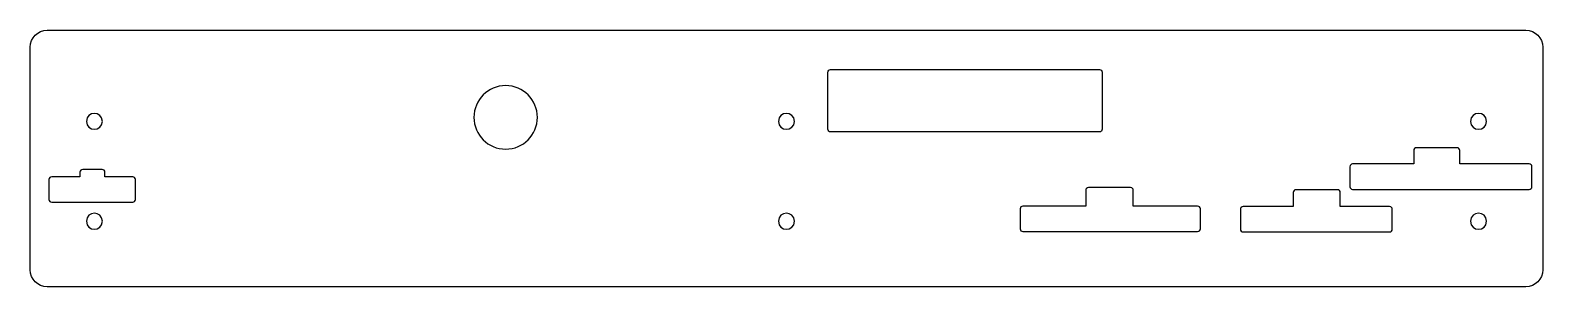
# Model space of a CAD drawing. Extents: x 7 to 291, y 43 to 91.
import ezdxf

# ---------------------------------------------------------------- set-up
doc = ezdxf.new("R2010")
doc.units = 0
doc.layers.add('Layer_1', color=7, linetype='CONTINUOUS')

msp = doc.modelspace()

# ---------------------------------------------------------------- linework, layer by layer
at = {"layer": 'Layer_1', "color": 1}
for p, q in [((10.011788, 91.477572), (288.141788, 91.477572)), ((10.011788, 91.477572), (10.011788, 91.477572)), ((6.836788, 46.392572), (6.836788, 88.302572)), ((291.316788, 88.302572), (291.316788, 46.392572)), ((156.875133, 72.861396), (156.875133, 83.582685)), ((157.383133, 84.090685), (207.945081, 84.090685)), ((157.383133, 84.090685), (157.383133, 84.090685)), ((208.453081, 83.582685), (208.453081, 72.861396)), ((207.945081, 72.353396), (157.383133, 72.353396)), ((267.048214, 68.87291), (267.048214, 66.314168)), ((275.202896, 69.38058), (267.556437, 69.38058)), ((267.556437, 69.38058), (267.556437, 69.38058)), ((275.711116, 66.314168), (275.711116, 68.87291)), ((255.042196, 65.805947), (255.042196, 65.045271)), ((267.048214, 66.314168), (255.550416, 66.314168)), ((288.773263, 66.314168), (275.711116, 66.314168)), ((289.281489, 65.045271), (289.281489, 65.805947)), ((10.361591, 63.393278), (10.361591, 62.632601)), ((10.361591, 62.632601), (10.361591, 60.394116)), ((16.193451, 63.900947), (10.869814, 63.900947)), ((16.193451, 64.771315), (16.193451, 63.900947)), ((20.383788, 65.279538), (16.701671, 65.279538)), ((16.701671, 65.279538), (16.701671, 65.279538)), ((20.892008, 63.900947), (20.892008, 64.771315)), ((26.109811, 63.900947), (20.892008, 63.900947)), ((26.617481, 62.632601), (26.617481, 63.393278)), ((26.617481, 60.394116), (26.617481, 62.632601)), ((255.042196, 65.045271), (255.042196, 62.807336)), ((255.042196, 62.807336), (255.042196, 62.04666)), ((289.281489, 62.807336), (289.281489, 65.045271)), ((289.281489, 62.04666), (289.281489, 62.807336)), ((10.361591, 60.394116), (10.361591, 59.63399)), ((26.617481, 59.63399), (26.617481, 60.394116)), ((205.361715, 61.352128), (205.361715, 58.380526)), ((213.802474, 61.860348), (205.869935, 61.860348)), ((205.869935, 61.860348), (205.869935, 61.860348)), ((214.310143, 58.380526), (214.310143, 61.352128)), ((244.391615, 60.971238), (244.391615, 58.307766)), ((252.737013, 61.479458), (244.899835, 61.479458)), ((244.899835, 61.479458), (244.899835, 61.479458)), ((253.244683, 58.307766), (253.244683, 60.971238)), ((255.550416, 61.53899), (288.773263, 61.53899)), ((10.869814, 59.12577), (26.109811, 59.12577)), ((193.033783, 57.872305), (193.033783, 57.112179)), ((193.033783, 57.112179), (193.033783, 54.873694)), ((205.361715, 58.380526), (193.542006, 58.380526)), ((226.409318, 58.380526), (214.310143, 58.380526)), ((226.917538, 57.112179), (226.917538, 57.872305)), ((226.917538, 54.873694), (226.917538, 57.112179)), ((234.450447, 57.800096), (234.450447, 57.03942)), ((234.450447, 57.03942), (234.450447, 54.800935)), ((244.391615, 58.307766), (234.958667, 58.307766)), ((262.517777, 58.307766), (253.244683, 58.307766)), ((263.025447, 57.03942), (263.025447, 57.800096)), ((263.025447, 54.800935), (263.025447, 57.03942)), ((193.033783, 54.873694), (193.033783, 54.113568)), ((226.917538, 54.113568), (226.917538, 54.873694)), ((234.450447, 54.800935), (234.450447, 54.040809)), ((263.025447, 54.040809), (263.025447, 54.800935)), ((193.542006, 53.605348), (226.409318, 53.605348)), ((234.958667, 53.532588), (262.517777, 53.532588)), ((288.141788, 43.217572), (10.011788, 43.217572))]:
    msp.add_line(p, q, dxfattribs=at)
for points in [[(6.836788, 88.302572), (6.836788, 90.061522), (8.252838, 91.477572), (10.011788, 91.477572)], [(288.141788, 91.477572), (289.900738, 91.477572), (291.316788, 90.061522), (291.316788, 88.302572)], [(156.875133, 83.582685), (156.875133, 83.864117), (157.101701, 84.090685), (157.383133, 84.090685)], [(207.945081, 84.090685), (208.226513, 84.090685), (208.453081, 83.864117), (208.453081, 83.582685)], [(157.383133, 72.353396), (157.101701, 72.353396), (156.875133, 72.579964), (156.875133, 72.861396)], [(208.453081, 72.861396), (208.453081, 72.579964), (208.226513, 72.353396), (207.945081, 72.353396)], [(267.556437, 69.38058), (267.275005, 69.38058), (267.048214, 69.154342), (267.048214, 68.87291)], [(275.711116, 68.87291), (275.711116, 69.154342), (275.484328, 69.38058), (275.202896, 69.38058)], [(255.550416, 66.314168), (255.268984, 66.314168), (255.042196, 66.087379), (255.042196, 65.805947)], [(289.281489, 65.805947), (289.281489, 66.087379), (289.054695, 66.314168), (288.773263, 66.314168)], [(10.869814, 63.900947), (10.588382, 63.900947), (10.361591, 63.67471), (10.361591, 63.393278)], [(16.701671, 65.279538), (16.420239, 65.279538), (16.193451, 65.052753), (16.193451, 64.771315)], [(20.892008, 64.771315), (20.892008, 65.05275), (20.66522, 65.279538), (20.383788, 65.279538)], [(26.617481, 63.393278), (26.617481, 63.67471), (26.391246, 63.900947), (26.109811, 63.900947)], [(205.869935, 61.860348), (205.588503, 61.860348), (205.361715, 61.63356), (205.361715, 61.352128)], [(214.310143, 61.352128), (214.310143, 61.63356), (214.083906, 61.860348), (213.802474, 61.860348)], [(244.899835, 61.479458), (244.618403, 61.479458), (244.391615, 61.25267), (244.391615, 60.971238)], [(253.244683, 60.971238), (253.244683, 61.25267), (253.018445, 61.479458), (252.737013, 61.479458)], [(255.042196, 62.04666), (255.042196, 61.765228), (255.268984, 61.53899), (255.550416, 61.53899)], [(288.773263, 61.53899), (289.054695, 61.53899), (289.281489, 61.765228), (289.281489, 62.04666)], [(10.361591, 59.63399), (10.361591, 59.352558), (10.588382, 59.12577), (10.869814, 59.12577)], [(26.109811, 59.12577), (26.391246, 59.12577), (26.617481, 59.352558), (26.617481, 59.63399)], [(193.542006, 58.380526), (193.260574, 58.380526), (193.033783, 58.153737), (193.033783, 57.872305)], [(226.917538, 57.872305), (226.917538, 58.153737), (226.69075, 58.380526), (226.409318, 58.380526)], [(234.958667, 58.307766), (234.677235, 58.307766), (234.450447, 58.081528), (234.450447, 57.800096)], [(263.025447, 57.800096), (263.025447, 58.081528), (262.799209, 58.307766), (262.517777, 58.307766)], [(193.033783, 54.113568), (193.033783, 53.832136), (193.260574, 53.605348), (193.542006, 53.605348)], [(226.409318, 53.605348), (226.69075, 53.605348), (226.917538, 53.832136), (226.917538, 54.113568)], [(234.450447, 54.040809), (234.450447, 53.759377), (234.677235, 53.532588), (234.958667, 53.532588)], [(262.517777, 53.532588), (262.799209, 53.532588), (263.025447, 53.759377), (263.025447, 54.040809)], [(10.011788, 43.217572), (8.252838, 43.217572), (6.836788, 44.633622), (6.836788, 46.392572)], [(291.316788, 46.392572), (291.316788, 44.633622), (289.900738, 43.217572), (288.141788, 43.217572)]]:
    msp.add_open_spline(points, degree=3, dxfattribs=at)
at = {"layer": 'Layer_1', "color": 7}
for points in [[(96.257955, 81.051394), (92.960321, 81.051394), (90.288294, 78.379368), (90.288294, 75.083106)], [(102.226241, 75.083106), (102.226241, 78.379368), (99.55424, 81.051394), (96.257955, 81.051394)], [(20.396533, 74.337333), (20.396533, 76.33591), (17.398667, 76.33591), (17.398667, 74.337333)], [(17.398667, 74.337333), (17.398667, 72.338757), (20.396533, 72.338757), (20.396533, 74.337333)], [(90.288294, 75.083106), (90.288294, 71.785449), (92.960321, 69.113448), (96.257955, 69.113448)], [(96.257955, 69.113448), (99.55424, 69.113448), (102.226241, 71.785449), (102.226241, 75.083106)], [(150.554851, 74.337333), (150.554851, 76.33591), (147.556985, 76.33591), (147.556985, 74.337333)], [(147.556985, 74.337333), (147.556985, 72.338757), (150.554851, 72.338757), (150.554851, 74.337333)], [(280.746533, 74.337333), (280.746533, 76.33591), (277.748667, 76.33591), (277.748667, 74.337333)], [(277.748667, 74.337333), (277.748667, 72.338757), (280.746533, 72.338757), (280.746533, 74.337333)], [(20.396533, 55.541333), (20.396533, 57.53991), (17.398667, 57.53991), (17.398667, 55.541333)], [(150.554851, 55.541333), (150.554851, 57.53991), (147.556985, 57.53991), (147.556985, 55.541333)], [(280.746533, 55.541333), (280.746533, 57.53991), (277.748667, 57.53991), (277.748667, 55.541333)], [(17.398667, 55.541333), (17.398667, 53.542757), (20.396533, 53.542757), (20.396533, 55.541333)], [(147.556985, 55.541333), (147.556985, 53.542757), (150.554851, 53.542757), (150.554851, 55.541333)], [(277.748667, 55.541333), (277.748667, 53.542757), (280.746533, 53.542757), (280.746533, 55.541333)]]:
    msp.add_open_spline(points, degree=3, dxfattribs=at)

doc.saveas('drawing.dxf')
